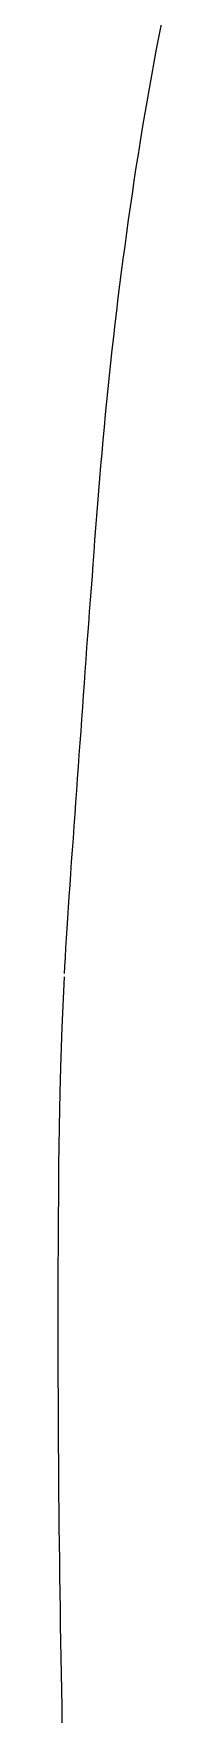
# Model space of a CAD drawing. Extents: x 527 to 614, y 487 to 635.
# Drawn here: x 542.31 to 543.03, y 542.96 to 554.62 of the extents above; entities that cross this region are included whole.
import ezdxf

# ---------------------------------------------------------------- set-up
doc = ezdxf.new("R2010")
doc.units = 0
doc.header["$MEASUREMENT"] = 0
doc.layers.add('1', color=4, linetype='Continuous')

# ---------------------------------------------------------------- blocks, each defined once
blk = doc.blocks.new('VANGUARD')
at = {"layer": '1', "color": 2}
for points in [[(15.456, 43.101), (15.458, 43.148), (15.462, 43.214), (15.466, 43.278), (15.47, 43.344), (15.474, 43.413), (15.479, 43.484), (15.484, 43.558), (15.489, 43.634), (15.494, 43.712), (15.5, 43.791), (15.505, 43.872), (15.511, 43.954), (15.517, 44.036), (15.523, 44.119), (15.529, 44.201), (15.535, 44.283), (15.541, 44.365), (15.546, 44.448), (15.552, 44.53), (15.558, 44.612), (15.564, 44.694), (15.57, 44.776), (15.576, 44.859), (15.582, 44.941), (15.587, 45.023), (15.593, 45.105), (15.599, 45.188), (15.605, 45.27), (15.611, 45.352), (15.617, 45.435), (15.623, 45.517), (15.629, 45.599), (15.635, 45.682), (15.641, 45.764), (15.648, 45.847), (15.654, 45.929), (15.66, 46.012), (15.666, 46.095), (15.673, 46.179), (15.679, 46.263), (15.686, 46.348), (15.693, 46.434), (15.7, 46.521), (15.707, 46.608), (15.715, 46.696), (15.723, 46.785), (15.731, 46.874), (15.739, 46.963), (15.748, 47.052), (15.757, 47.141), (15.766, 47.231), (15.775, 47.32), (15.785, 47.409), (15.795, 47.499), (15.805, 47.588), (15.816, 47.678), (15.827, 47.767), (15.838, 47.857), (15.849, 47.947), (15.861, 48.036), (15.873, 48.126), (15.885, 48.216), (15.897, 48.306), (15.91, 48.396), (15.924, 48.487), (15.937, 48.577), (15.951, 48.668), (15.965, 48.758), (15.979, 48.849), (15.994, 48.94), (16.009, 49.031), (16.025, 49.122), (16.041, 49.213), (16.057, 49.304), (16.074, 49.395), (16.091, 49.486), (16.108, 49.578), (16.126, 49.669)], [(15.441, 37.927), (15.439, 38.039), (15.437, 38.152), (15.435, 38.264), (15.433, 38.377), (15.431, 38.489), (15.429, 38.601), (15.428, 38.714), (15.426, 38.827), (15.424, 38.939), (15.423, 39.052), (15.422, 39.165), (15.42, 39.277), (15.419, 39.39), (15.418, 39.503), (15.417, 39.616), (15.416, 39.729), (15.415, 39.842), (15.415, 39.956), (15.414, 40.069), (15.414, 40.182), (15.413, 40.295), (15.413, 40.409), (15.413, 40.522), (15.413, 40.636), (15.413, 40.749), (15.413, 40.863), (15.413, 40.977), (15.413, 41.09), (15.414, 41.204), (15.414, 41.318), (15.415, 41.432), (15.416, 41.547), (15.417, 41.663), (15.418, 41.781), (15.419, 41.907), (15.422, 42.04), (15.424, 42.162), (15.426, 42.278), (15.431, 42.454), (15.441, 42.728), (15.455, 43.079)]]:
    blk.add_lwpolyline(points, dxfattribs=at)

msp = doc.modelspace()

# ---------------------------------------------------------------- block references
at = {"layer": '1'}
msp.add_blockref('VANGUARD', (526.9, 505.027), dxfattribs=at)

doc.saveas('drawing.dxf')
